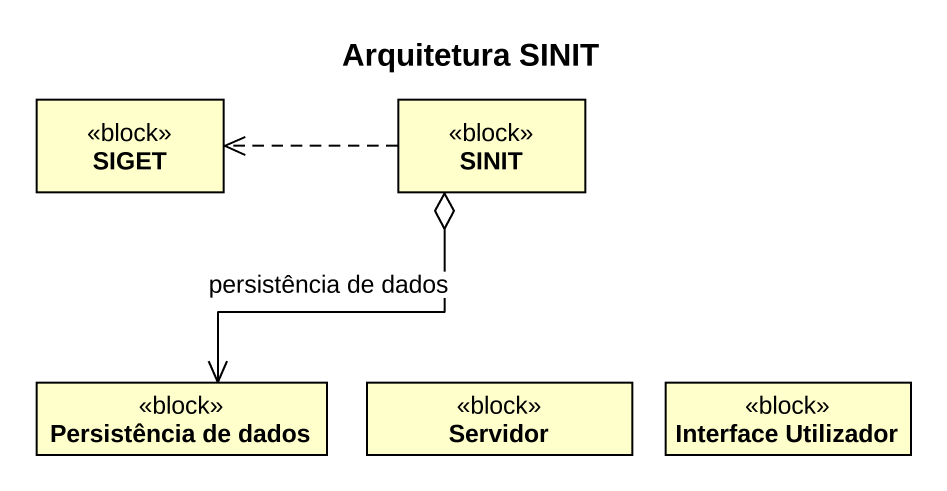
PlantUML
@startuml
title Arquitetura SINIT
hide circle
hide empty members
class SIGET <<block>>
class SINIT <<block>>
class "Persistência de dados" as Persistência_de_dados <<block>>
class Servidor <<block>>
class "Interface Utilizador" as Interface_Utilizador <<block>>
SINIT .left.> SIGET
SINIT o--> "persistência de dados" Persistência_de_dados
@enduml
